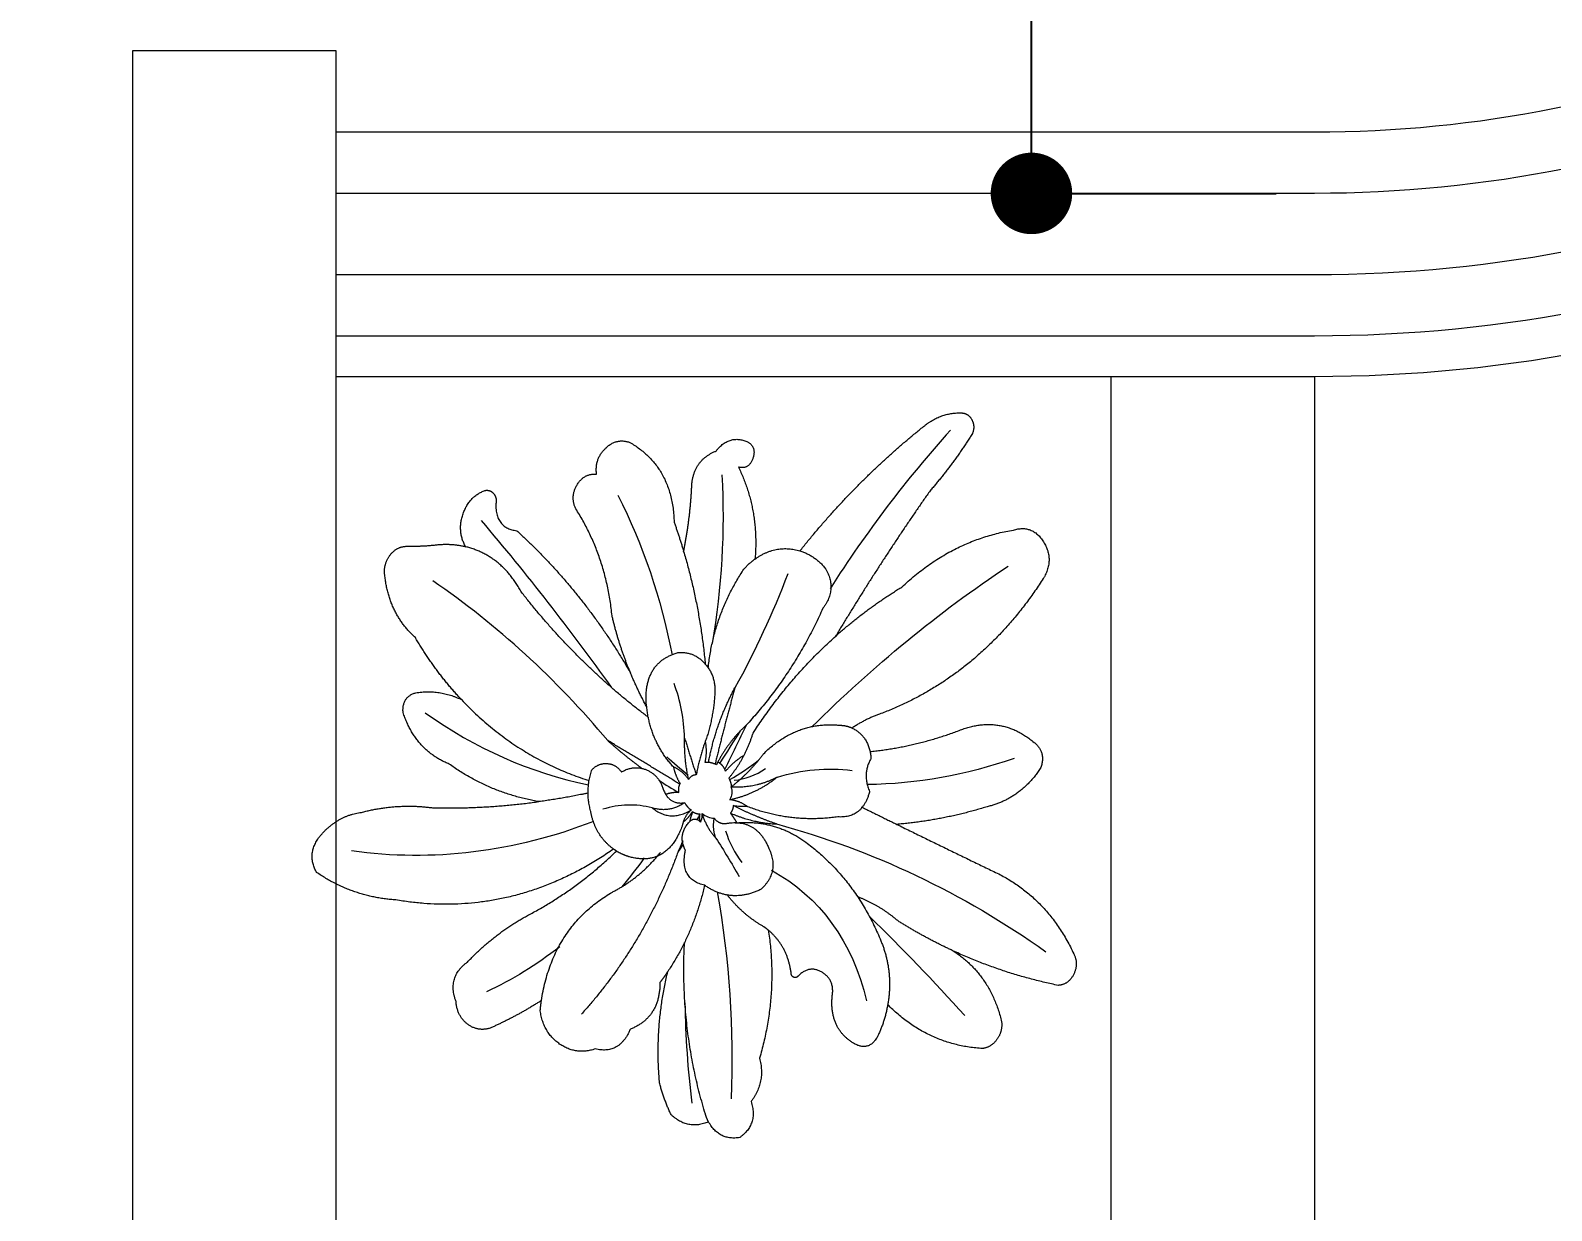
# Model space of a CAD drawing. Header units: inches. Extents: x 17146 to 31738, y -8920 to -2452.
# Drawn here: x 28592.79 to 28630.11, y -5255.94 to -5226.98 of the extents above; entities that cross this region are included whole.
import ezdxf

# ---------------------------------------------------------------- set-up
doc = ezdxf.new("R2010")
doc.units = ezdxf.units.IN
doc.header["$LTSCALE"] = 25
doc.header["$MEASUREMENT"] = 0
doc.header["$PDMODE"] = 3
doc.layers.get('Defpoints').update_dxf_attribs({"color": 251})
for name, color, linetype, lineweight in [('Dim-external', 151, 'Continuous', 9), ('Dim-internal', 150, 'Continuous', 9), ('Hatch', 253, 'Continuous', 13), ('plants', 105, 'Continuous', 18), ('Railing', 153, 'Continuous', 18), ('sill', 30, 'Continuous', 20)]:
    doc.layers.add(name, color=color, linetype=linetype, lineweight=lineweight)
doc.styles.add('int text 1in-8ft', font='trebuc.ttf', dxfattribs={"height": 7})
doc.dimstyles.new('dim 1in-8ft', dxfattribs={"dimtxt": 7, "dimasz": 2, "dimexe": 6, "dimexo": 6, "dimgap": 1, "dimtad": 1, "dimdec": 0, "dimzin": 0, "dimdsep": 46, "dimlunit": 4, "dimtxsty": 'int text 1in-8ft', "dimblk": 'DOT', "dimcen": 4, "dimdle": 6, "dimclrt": 7, "dimadec": 0, "dimazin": 0, "dimtfac": 1, "dimtdec": 0, "dimtofl": 0, "dimtmove": 0, "dimatfit": 3, "dimfxl": 6, "dimfxlon": 1, "dimtolj": 1, "dimtzin": 0, "dimarcsym": 0})
doc.dimstyles.new('dim 1in-8ft c-c', dxfattribs={"dimtxt": 7, "dimasz": 2, "dimexe": 6, "dimexo": 6, "dimgap": 1, "dimtad": 1, "dimdec": 0, "dimzin": 0, "dimdsep": 46, "dimlunit": 4, "dimtxsty": 'int text 1in-8ft', "dimblk": 'DOT', "dimcen": 4, "dimdle": 6, "dimclrt": 7, "dimadec": 0, "dimazin": 0, "dimtfac": 1, "dimtdec": 0, "dimtofl": 0, "dimtmove": 0, "dimatfit": 3, "dimfxl": 6, "dimfxlon": 1, "dimtolj": 1, "dimtzin": 0, "dimarcsym": 0})

# ---------------------------------------------------------------- blocks, each defined once
blk = doc.blocks.new('Dracaena deremensis_38')
at = {"layer": 'plants'}
for points, degree in [([(0.2343, 0.6164), (0.2582, 0.6401), (0.2916, 0.644)], 2), ([(0.2916, 0.644), (0.3028, 0.645), (0.3102, 0.6365)], 2), ([(0.3102, 0.6365), (0.3175, 0.628), (0.3148, 0.617)], 2), ([(0.0656, 0.4057), (0.1376, 0.5209), (0.2343, 0.6164)], 2), ([(0.2779, 0.6163), (0.2195, 0.5351), (0.1685, 0.4489), (0.1254, 0.3586)], 3), ([(0.3148, 0.617), (0.2922, 0.5684), (0.2616, 0.5243)], 2), ([(-0.0992, 0.529), (-0.0827, 0.5564), (-0.0514, 0.5502)], 2), ([(-0.0514, 0.5502), (-0.034, 0.5455), (-0.037, 0.5278)], 2), ([(-0.2805, 0.5062), (-0.2654, 0.524), (-0.2424, 0.5202)], 2), ([(-0.2424, 0.5202), (-0.1657, 0.4951), (-0.148, 0.4163)], 2), ([(-0.1285, 0.4676), (-0.1362, 0.509), (-0.0992, 0.529)], 2), ([(-0.037, 0.5278), (-0.0401, 0.51), (-0.0581, 0.5114)], 2), ([(-0.0581, 0.5114), (-0.0123, 0.4547), (-0.0056, 0.383)], 2), ([(0.2616, 0.5243), (0.2001, 0.4102), (0.1477, 0.2917)], 2), ([(-0.2881, 0.4663), (-0.2956, 0.4884), (-0.2805, 0.5062)], 2), ([(-0.0831, 0.4962), (-0.0625, 0.416), (-0.0521, 0.3337), (-0.0519, 0.2509)], 3), ([(0.4086, 0.488), (0.4383, 0.5012), (0.4613, 0.4783)], 2), ([(-0.3169, 0.4464), (-0.3086, 0.4651), (-0.2881, 0.4663)], 2), ([(-0.1243, 0.3765), (-0.1227, 0.4222), (-0.1285, 0.4676)], 2), ([(0.2423, 0.3787), (0.3095, 0.4577), (0.4086, 0.488)], 2), ([(0.4613, 0.4783), (0.4843, 0.4553), (0.471, 0.4256)], 2), ([(-0.3124, 0.4115), (-0.3253, 0.4276), (-0.3169, 0.4464)], 2), ([(-0.2473, 0.4412), (-0.1925, 0.376), (-0.1478, 0.3032), (-0.1145, 0.2248)], 3), ([(0.1342, 0.1553), (0.2167, 0.2575), (0.309, 0.351), (0.4101, 0.4347)], 3), ([(0.471, 0.4256), (0.3953, 0.2694), (0.2409, 0.19)], 2), ([(-0.4952, 0.3767), (-0.4902, 0.4035), (-0.4659, 0.4156)], 2), ([(-0.4659, 0.4156), (-0.4578, 0.4184), (-0.4509, 0.4132)], 2), ([(-0.4509, 0.4132), (-0.4441, 0.4081), (-0.4444, 0.3995)], 2), ([(-0.2234, 0.2663), (-0.2495, 0.3502), (-0.3124, 0.4115)], 2), ([(-0.148, 0.4163), (-0.1356, 0.3968), (-0.1243, 0.3765)], 2), ([(-0.0056, 0.383), (0.025, 0.4102), (0.0656, 0.4057)], 2), ([(0.0656, 0.4057), (0.0918, 0.4028), (0.1125, 0.3864)], 2), ([(-0.4444, 0.3995), (-0.4389, 0.3639), (-0.4028, 0.3655)], 2), ([(-0.0209, 0.3656), (-0.0143, 0.3753), (-0.0056, 0.383)], 2), ([(0.1125, 0.3864), (0.1376, 0.36), (0.119, 0.3287)], 2), ([(0.1477, 0.2917), (0.191, 0.3396), (0.2423, 0.3787)], 2), ([(-0.4819, 0.3299), (-0.5002, 0.35), (-0.4952, 0.3767)], 2), ([(-0.4639, 0.3713), (-0.3746, 0.3055), (-0.2882, 0.2361), (-0.2048, 0.1631)], 3), ([(-0.4028, 0.3655), (-0.2767, 0.2942), (-0.1775, 0.1886)], 2), ([(-0.1243, 0.3765), (-0.0827, 0.3017), (-0.0577, 0.2197)], 2), ([(-0.0518, 0.2148), (-0.0572, 0.2945), (-0.0209, 0.3656)], 2), ([(0.0521, 0.3699), (0.0386, 0.3094), (0.0203, 0.2501), (-0.0026, 0.1926)], 3), ([(-0.6027, 0.2999), (-0.5937, 0.3142), (-0.577, 0.3163)], 2), ([(-0.577, 0.3163), (-0.5518, 0.32), (-0.5272, 0.3262)], 2), ([(-0.5272, 0.3262), (-0.5048, 0.3315), (-0.4819, 0.3299)], 2), ([(-0.3796, 0.2795), (-0.4205, 0.3256), (-0.4819, 0.3299)], 2), ([(0.119, 0.3287), (0.0893, 0.2268), (0.0262, 0.1415)], 2), ([(-0.6063, 0.2696), (-0.6116, 0.2856), (-0.6027, 0.2999)], 2), ([(0.0397, 0.1319), (0.0825, 0.2194), (0.1477, 0.2917)], 2), ([(-0.5388, 0.1868), (-0.589, 0.2148), (-0.6063, 0.2696)], 2), ([(-0.1957, 0.0855), (-0.2974, 0.1618), (-0.4081, 0.2246), (-0.5258, 0.2727)], 3), ([(-0.1356, 0.1288), (-0.2673, 0.1885), (-0.3796, 0.2795)], 2), ([(-0.1775, 0.1886), (-0.2039, 0.2254), (-0.2234, 0.2663)], 2), ([(-0.1451, 0.1565), (-0.1546, 0.2088), (-0.1055, 0.2294)], 2), ([(-0.1055, 0.2294), (-0.0794, 0.2355), (-0.0577, 0.2197)], 2), ([(-0.0577, 0.2197), (-0.0359, 0.204), (-0.0336, 0.1773)], 2), ([(0.3777, 0.1872), (0.4395, 0.2193), (0.5014, 0.1874)], 2), ([(-0.4463, 0.1088), (-0.497, 0.1425), (-0.5388, 0.1868)], 2), ([(-0.1414, 0.1437), (-0.1607, 0.1651), (-0.1775, 0.1886)], 2), ([(-0.0708, 0.108), (-0.077, 0.1351), (-0.0879, 0.1608), (-0.1033, 0.184)], 3), ([(-0.025, 0.0787), (-0.0238, 0.1376), (-0.0026, 0.1926)], 2), ([(-0.0026, 0.1926), (-0.0093, 0.1354), (-0.0137, 0.078)], 2), ([(0.2409, 0.19), (0.2188, 0.1794), (0.2002, 0.1634)], 2), ([(0.236, 0.1339), (0.3101, 0.152), (0.3777, 0.1872)], 2), ([(0.5014, 0.1874), (0.5248, 0.1764), (0.519, 0.1511)], 2), ([(-0.0811, 0.0638), (-0.131, 0.0978), (-0.1451, 0.1565)], 2), ([(-0.0336, 0.1773), (-0.0299, 0.1461), (-0.0347, 0.1151)], 2), ([(0.0626, 0.1048), (0.1081, 0.1604), (0.1799, 0.1645)], 2), ([(0.1799, 0.1645), (0.1901, 0.1659), (0.2002, 0.1634)], 2), ([(0.2002, 0.1634), (0.2252, 0.1572), (0.236, 0.1339)], 2), ([(0.4736, 0.1595), (0.3999, 0.1236), (0.3216, 0.0988), (0.2406, 0.0858)], 3), ([(0.0262, 0.1415), (0.0012, 0.113), (-0.0115, 0.0773)], 2), ([(0.0262, 0.1415), (0.019, 0.1186), (0.0114, 0.0958), (0.0034, 0.0731)], 3), ([(0.236, 0.1339), (0.2383, 0.1291), (0.2395, 0.1239)], 2), ([(0.519, 0.1511), (0.4941, 0.1024), (0.4428, 0.0833)], 2), ([(-0.5228, 0.1074), (-0.4847, 0.1186), (-0.4463, 0.1088)], 2), ([(-0.0347, 0.1151), (-0.0412, 0.0868), (-0.0416, 0.0578)], 2), ([(-0.006, 0.0802), (0.0022, 0.0975), (0.0104, 0.1149), (0.0186, 0.1323)], 3), ([(0.0127, 0.0612), (0.034, 0.0936), (0.0397, 0.1319)], 2), ([(0.2395, 0.1239), (0.229, 0.1002), (0.2463, 0.0765)], 2), ([(-0.538, 0.0757), (-0.5443, 0.0982), (-0.5228, 0.1074)], 2), ([(-0.4463, 0.1088), (-0.3407, 0.0387), (-0.2149, 0.0234)], 2), ([(-0.0528, 0.0495), (-0.0658, 0.0775), (-0.0708, 0.108)], 2), ([(-0.0708, 0.108), (-0.0564, 0.0828), (-0.0416, 0.0578)], 2), ([(-0.0305, 0.0777), (-0.0295, 0.094), (-0.0361, 0.109)], 2), ([(0.031, 0.0976), (0.0157, 0.0863), (0.0054, 0.0703)], 2), ([(0.0145, 0.0593), (0.0293, 0.0699), (0.0432, 0.0816), (0.0562, 0.0943)], 3), ([(0.0186, 0.0489), (0.0447, 0.0736), (0.0626, 0.1048)], 2), ([(0.0916, 0.0745), (0.1296, 0.0914), (0.1703, 0.1008), (0.2119, 0.1024)], 3), ([(-0.4485, 0.013), (-0.5071, 0.0245), (-0.538, 0.0757)], 2), ([(-0.5017, 0.0809), (-0.4106, 0.0418), (-0.3137, 0.0203), (-0.2147, 0.0171)], 3), ([(-0.0661, 0.0405), (-0.1307, 0.0634), (-0.1957, 0.0855)], 2), ([(-0.1957, 0.0855), (-0.1644, 0.0682), (-0.1317, 0.0538)], 2), ([(-0.0546, 0.0551), (-0.0683, 0.0619), (-0.0817, 0.0691), (-0.0949, 0.0767)], 3), ([(-0.0115, 0.0773), (-0.021, 0.0802), (-0.0305, 0.0777)], 2), ([(0.0054, 0.0703), (0, 0.079), (-0.01, 0.0815)], 2), ([(0.0916, 0.0745), (0.0584, 0.0523), (0.0186, 0.0489)], 2), ([(0.02, 0.0303), (0.0608, 0.0444), (0.0916, 0.0745)], 2), ([(0.0217, 0.0594), (0.0396, 0.0634), (0.056, 0.0718), (0.0696, 0.084)], 3), ([(0.2463, 0.0765), (0.2424, 0.0355), (0.2014, 0.032)], 2), ([(0.4428, 0.0833), (0.3738, 0.0524), (0.3, 0.0357)], 2), ([(-0.2135, 0.0398), (-0.2044, 0.0513), (-0.1898, 0.0524)], 2), ([(-0.1898, 0.0524), (-0.1753, 0.0535), (-0.1646, 0.0436)], 2), ([(-0.1646, 0.0436), (-0.1464, 0.0575), (-0.1241, 0.0528)], 2), ([(-0.1241, 0.0528), (-0.1018, 0.0481), (-0.0908, 0.028)], 2), ([(-0.0811, 0.0638), (-0.0755, 0.0513), (-0.0657, 0.0417)], 2), ([(-0.0528, 0.0495), (-0.0651, 0.0603), (-0.0811, 0.0638)], 2), ([(-0.0416, 0.0578), (-0.0494, 0.0566), (-0.0528, 0.0495)], 2), ([(0.0195, 0.0498), (0.0176, 0.0563), (0.0127, 0.0612)], 2), ([(0.0186, 0.0489), (0.0221, 0.0432), (0.0227, 0.0365), (0.0202, 0.0304)], 3), ([(0.2371, 0.0522), (0.2686, 0.0439), (0.3, 0.0357)], 2), ([(-0.2042, -0.0198), (-0.2191, 0.0084), (-0.2135, 0.0398)], 2), ([(-0.101, 0.041), (-0.0892, 0.0364), (-0.0773, 0.032), (-0.0653, 0.028)], 3), ([(-0.0908, 0.028), (-0.0765, 0.0078), (-0.0527, 0.015)], 2), ([(-0.0653, 0.028), (-0.076, 0.0271), (-0.0857, 0.0223)], 2), ([(-0.0657, 0.0417), (-0.0682, 0.0348), (-0.0653, 0.028)], 2), ([(0.0518, 0.0245), (0.0366, 0.0312), (0.02, 0.0303)], 2), ([(0.0276, 0.0228), (0.0281, 0.0166), (0.0252, 0.0111)], 2), ([(0.0276, 0.0228), (0.0352, 0.0229), (0.0427, 0.0237), (0.0502, 0.0252)], 3), ([(0.1033, 0.0068), (0.0649, 0.0123), (0.0276, 0.0228)], 2), ([(0.2014, 0.032), (0.1274, 0.0113), (0.0518, 0.0245)], 2), ([(0.3, 0.0357), (0.3916, 0.0118), (0.4832, -0.0115)], 2), ([(-0.2911, -0.0192), (-0.3731, -0.0193), (-0.4485, 0.013)], 2), ([(-0.2131, 0.0052), (-0.2517, -0.0083), (-0.2911, -0.0192)], 2), ([(-0.1043, -0.0005), (-0.1319, 0.0017), (-0.1593, -0.0031), (-0.1846, -0.0146)], 3), ([(-0.0527, 0.015), (-0.0751, -0.0039), (-0.1043, -0.0005)], 2), ([(-0.1043, -0.0005), (-0.0702, -0.0172), (-0.0402, 0.0061)], 2), ([(-0.0527, 0.015), (-0.0493, 0.0111), (-0.045, 0.0081), (-0.0402, 0.0061)], 3), ([(-0.0402, 0.0061), (-0.0501, -0.0048), (-0.0504, -0.0194)], 2), ([(-0.0498, -0.0132), (-0.0419, -0.0059), (-0.0377, 0.0041)], 2), ([(-0.0377, 0.0041), (-0.0382, -0.0011), (-0.0388, -0.0063), (-0.0396, -0.0115)], 3), ([(-0.0377, 0.0041), (-0.0315, 0.0016), (-0.0249, 0.0024)], 2), ([(-0.0249, 0.0024), (-0.0259, -0.0006), (-0.0269, -0.0037), (-0.028, -0.0067)], 3), ([(-0.0249, 0.0024), (-0.0252, -0.003), (-0.0232, -0.0081)], 2), ([(-0.0217, -0.009), (-0.0188, -0.0028), (-0.0212, 0.0036)], 2), ([(-0.0212, 0.0036), (-0.0147, 0.0002), (-0.0073, -0.001), (0, 0)], 3), ([(-0.0212, 0.0036), (-0.0104, -0.0159), (0.0081, -0.0286)], 2), ([(0, 0), (0.0099, -0.0084), (0.0222, -0.0043)], 2), ([(0.0081, -0.0286), (-0.0004, -0.0155), (0, 0)], 2), ([(0.0382, -0.0011), (0.032, 0.0053), (0.0252, 0.0111)], 2), ([(0.0252, 0.0111), (0.0639, 0.0027), (0.1033, 0.0068)], 2), ([(0.0355, -0.0018), (0.0978, 0.0133), (0.1565, -0.0123)], 2), ([(0.1033, 0.0068), (0.2674, -0.0071), (0.4274, -0.0468), (0.579, -0.1112)], 3), ([(-0.4633, -0.0541), (-0.376, -0.0428), (-0.2911, -0.0192)], 2), ([(-0.156, -0.0693), (-0.1902, -0.0543), (-0.2042, -0.0198)], 2), ([(-0.0504, -0.0194), (-0.0641, -0.0823), (-0.1281, -0.0765)], 2), ([(-0.0382, -0.0534), (-0.0555, -0.0334), (-0.04, -0.0119)], 2), ([(-0.04, -0.0119), (-0.0323, -0.0017), (-0.0217, -0.009)], 2), ([(0.0219, -0.0156), (0.0311, -0.0315), (0.043, -0.0455), (0.0573, -0.0571)], 3), ([(0.0222, -0.0043), (0.0691, 0.0097), (0.0975, -0.0302)], 2), ([(0.1565, -0.0123), (0.2482, -0.0537), (0.3063, -0.1358)], 2), ([(0.4832, -0.0115), (0.5696, -0.0366), (0.6251, -0.1073)], 2), ([(-0.1967, -0.0344), (-0.3166, -0.0979), (-0.4482, -0.1325), (-0.5838, -0.1361)], 3), ([(-0.0452, -0.0402), (-0.0474, -0.0493), (-0.0501, -0.0583)], 2), ([(0.0081, -0.0286), (0.0248, -0.0445), (0.041, -0.061), (0.0567, -0.0779)], 3), ([(0.0975, -0.0302), (0.1224, -0.0617), (0.0956, -0.0915)], 2), ([(-0.5782, -0.0781), (-0.5229, -0.0559), (-0.4633, -0.0541)], 2), ([(-0.0501, -0.0583), (-0.0789, -0.1986), (-0.1627, -0.3149)], 2), ([(-0.146, -0.1314), (-0.1048, -0.1044), (-0.0785, -0.0627)], 2), ([(-0.0436, -0.0449), (-0.0457, -0.0494), (-0.0478, -0.0538), (-0.0501, -0.0583)], 3), ([(0.0028, -0.0991), (-0.0404, -0.0966), (-0.0382, -0.0534)], 2), ([(0.1077, -0.0612), (0.1934, -0.0864), (0.2617, -0.1452), (0.2994, -0.226)], 3), ([(-0.6412, -0.1254), (-0.6191, -0.0893), (-0.5782, -0.0781)], 2), ([(-0.156, -0.0693), (-0.3033, -0.196), (-0.4976, -0.1958)], 2), ([(-0.2734, -0.1828), (-0.2044, -0.1355), (-0.1507, -0.0714)], 2), ([(-0.1507, -0.0714), (-0.1533, -0.0703), (-0.156, -0.0693)], 2), ([(-0.1507, -0.0714), (-0.1534, -0.0704), (-0.156, -0.0693)], 2), ([(-0.1281, -0.0765), (-0.1397, -0.0754), (-0.1507, -0.0714)], 2), ([(-0.1038, -0.0746), (-0.1125, -0.0906), (-0.1219, -0.1062), (-0.132, -0.1214)], 3), ([(0.3294, -0.1033), (0.2946, -0.0849), (0.2557, -0.0781)], 2), ([(0.0028, -0.0991), (-0.0016, -0.1694), (-0.0334, -0.2323)], 2), ([(0.0956, -0.0915), (0.0511, -0.1192), (0.0028, -0.0991)], 2), ([(0.0253, -0.1056), (0.0641, -0.2001), (0.091, -0.2988), (0.1054, -0.4)], 3), ([(0.111, -0.1443), (0.0729, -0.132), (0.0418, -0.1069)], 2), ([(0.2809, -0.1038), (0.3433, -0.1415), (0.4044, -0.1812), (0.4641, -0.2229)], 3), ([(0.4269, -0.1326), (0.3773, -0.1207), (0.3294, -0.1033)], 2), ([(0.6251, -0.1073), (0.6362, -0.1204), (0.6308, -0.1366)], 2), ([(-0.6348, -0.1756), (-0.656, -0.1528), (-0.6412, -0.1254)], 2), ([(-0.2318, -0.305), (-0.2339, -0.196), (-0.146, -0.1314)], 2), ([(0.6087, -0.1566), (0.5166, -0.154), (0.4269, -0.1326)], 2), ([(0.4269, -0.1326), (0.4946, -0.1578), (0.5261, -0.2228)], 2), ([(0.1194, -0.1481), (0.1153, -0.146), (0.111, -0.1443)], 2), ([(0.1691, -0.2056), (0.1559, -0.1667), (0.1194, -0.1481)], 2), ([(0.1194, -0.1481), (0.1536, -0.2387), (0.1407, -0.3346)], 2), ([(0.3063, -0.1358), (0.3353, -0.1763), (0.3353, -0.226)], 2), ([(0.6308, -0.1366), (0.6254, -0.1528), (0.6087, -0.1566)], 2), ([(-0.4976, -0.1958), (-0.5686, -0.2023), (-0.6348, -0.1756)], 2), ([(-0.3635, -0.2678), (-0.3256, -0.2176), (-0.2734, -0.1828)], 2), ([(0.0678, -0.4284), (0.0033, -0.3153), (-0.0142, -0.1864)], 2), ([(0.2191, -0.1956), (0.1959, -0.1876), (0.1808, -0.2071)], 2), ([(0.2422, -0.2282), (0.2424, -0.2037), (0.2191, -0.1956)], 2), ([(0.1745, -0.2098), (0.1706, -0.2093), (0.1691, -0.2056)], 2), ([(0.1808, -0.2071), (0.1785, -0.2103), (0.1745, -0.2098)], 2), ([(-0.2169, -0.2232), (-0.2495, -0.2547), (-0.2854, -0.2824), (-0.324, -0.3059)], 3), ([(-0.0334, -0.2323), (-0.038, -0.2413), (-0.0431, -0.25)], 2), ([(-0.0158, -0.3947), (-0.0397, -0.3152), (-0.0334, -0.2323)], 2), ([(0.293, -0.291), (0.247, -0.2763), (0.2422, -0.2282)], 2), ([(0.3353, -0.226), (0.3353, -0.2499), (0.3281, -0.2726)], 2), ([(0.5022, -0.2661), (0.4119, -0.2747), (0.3353, -0.226)], 2), ([(0.5261, -0.2228), (0.5305, -0.2367), (0.5235, -0.2495)], 2), ([(-0.0431, -0.25), (-0.0334, -0.3003), (-0.0785, -0.3244)], 2), ([(0.5235, -0.2495), (0.5164, -0.2623), (0.5022, -0.2661)], 2), ([(-0.3711, -0.3272), (-0.3928, -0.2942), (-0.3635, -0.2678)], 2), ([(0.0034, -0.273), (0.0135, -0.3214), (0.0266, -0.3692), (0.0425, -0.4161)], 3), ([(0.3281, -0.2726), (0.3193, -0.2983), (0.293, -0.291)], 2), ([(-0.2318, -0.305), (-0.2675, -0.3335), (-0.3069, -0.3567)], 2), ([(-0.2309, -0.3199), (-0.2316, -0.3125), (-0.2318, -0.305)], 2), ([(-0.346, -0.357), (-0.3655, -0.348), (-0.3711, -0.3272)], 2), ([(-0.1899, -0.3631), (-0.22, -0.3506), (-0.2309, -0.3199)], 2), ([(-0.0785, -0.3244), (-0.0893, -0.3641), (-0.1304, -0.3615)], 2), ([(0.1407, -0.3346), (0.1577, -0.3673), (0.139, -0.399)], 2), ([(-0.3069, -0.3567), (-0.3264, -0.366), (-0.346, -0.357)], 2), ([(-0.1304, -0.3615), (-0.1598, -0.3755), (-0.1899, -0.3631)], 2), ([(0.0118, -0.4374), (-0.0043, -0.4175), (-0.0158, -0.3947)], 2), ([(0.139, -0.399), (0.157, -0.4298), (0.1305, -0.4536)], 2), ([(0.0751, -0.4387), (0.0431, -0.4565), (0.0118, -0.4374)], 2), ([(0.0751, -0.4387), (0.0708, -0.434), (0.0678, -0.4284)], 2), ([(0.1305, -0.4536), (0.0981, -0.4637), (0.0751, -0.4387)], 2)]:
    blk.add_open_spline(points, degree=degree, dxfattribs=at)
blk = doc.blocks.new('_Dot')
at = {"color": 0, "linetype": 'ByBlock', "lineweight": -2}
blk.add_line((-0.5, 0), (-1, 0), dxfattribs=at)
at = {"color": 0, "linetype": 'ByBlock', "const_width": 0.5}
blk.add_lwpolyline([(-0.25, 0, 1), (0.25, 0, 1)], format="xyb", close=True, dxfattribs=at)
blk = doc.blocks.new('*D315')
at = {"layer": 'Defpoints', "color": 0, "transparency": 16777216}
for p in [(28626.908, -5178.48), (28593.294, -5342.194), (28810.721, -5342.194)]:
    blk.add_point(p, dxfattribs=at)
at = {"layer": 'Dim-external', "color": 0, "lineweight": -2, "transparency": 16777216}
for p, q in [((28804.721, -5178.48), (28816.721, -5178.48)), ((28810.721, -5180.48), (28810.721, -5340.194)), ((28804.721, -5342.194), (28816.721, -5342.194))]:
    blk.add_line(p, q, dxfattribs=at)
at = {"layer": 'Dim-external', "color": 0, "lineweight": -2, "transparency": 16777216, "xscale": 2, "yscale": 2, "zscale": 2}
for p, rotation in [((28810.721, -5178.48), 90), ((28810.721, -5342.194), 270)]:
    blk.add_blockref('_Dot', p, dxfattribs=dict(at, rotation=rotation))
at = {"layer": 'Dim-external', "color": 7, "transparency": 16777216, "insert": (28806.16, -5260.337), "char_height": 7, "attachment_point": 5, "rotation": 90, "style": 'int text 1in-8ft'}
blk.add_mtext('\\A1;13\'-8"c/c', dxfattribs=at)
blk = doc.blocks.new('*D376')
at = {"layer": 'Defpoints', "color": 0, "transparency": 16777216}
for p in [(28595.294, -5225.48), (28663.294, -5341.359), (28785.294, -5341.359)]:
    blk.add_point(p, dxfattribs=at)
at = {"layer": 'Dim-external', "color": 0, "lineweight": -2, "transparency": 16777216}
for p, q in [((28779.294, -5225.48), (28791.294, -5225.48)), ((28785.294, -5227.48), (28785.294, -5339.359)), ((28779.294, -5341.359), (28791.294, -5341.359))]:
    blk.add_line(p, q, dxfattribs=at)
at = {"layer": 'Dim-external', "color": 0, "lineweight": -2, "transparency": 16777216, "xscale": 2, "yscale": 2, "zscale": 2}
for p, rotation in [((28785.294, -5225.48), 90), ((28785.294, -5341.359), 270)]:
    blk.add_blockref('_Dot', p, dxfattribs=dict(at, rotation=rotation))
at = {"layer": 'Dim-external', "color": 7, "transparency": 16777216, "insert": (28780.721, -5283.419), "char_height": 7, "attachment_point": 5, "rotation": 90, "style": 'int text 1in-8ft'}
blk.add_mtext('\\A1;9\'-8"', dxfattribs=at)
blk = doc.blocks.new('*D475')
at = {"layer": 'Defpoints', "color": 0, "transparency": 16777216}
for p in [(28612.294, -5035.48), (28617.348, -5035.48), (28612.294, -5230.98)]:
    blk.add_point(p, dxfattribs=at)
at = {"layer": 'Dim-internal', "color": 0, "lineweight": -2, "transparency": 16777216}
for p, q in [((28617.348, -5035.48), (28623.348, -5035.48)), ((28617.348, -5228.98), (28617.348, -5037.48)), ((28617.348, -5230.98), (28623.348, -5230.98))]:
    blk.add_line(p, q, dxfattribs=at)
at = {"layer": 'Dim-internal', "color": 0, "lineweight": -2, "transparency": 16777216, "xscale": 2, "yscale": 2, "zscale": 2}
for p, rotation in [((28617.348, -5035.48), 90), ((28617.348, -5230.98), 270)]:
    blk.add_blockref('_Dot', p, dxfattribs=dict(at, rotation=rotation))
at = {"layer": 'Dim-internal', "color": 7, "transparency": 16777216, "insert": (28612.775, -5133.23), "char_height": 7, "attachment_point": 5, "rotation": 90, "style": 'int text 1in-8ft'}
blk.add_mtext('\\A1;16\'-4"', dxfattribs=at)

msp = doc.modelspace()

# ---------------------------------------------------------------- hatches: boundary and pattern name
at = {"layer": 'Hatch'}
h = msp.add_hatch(dxfattribs=at)
h.set_pattern_fill('ANGLE', color=256, scale=50)
h.set_pattern_definition([(0, (20895.354, -5239.595), (0, 13.75), [10, -3.75]), (90, (20895.354, -5239.595), (-13.75, 8e-16), [10, -3.75])])
edge = h.paths.add_edge_path()
edge.add_line((28308.294, -5233.48), (28308.294, -5290.85))
edge.add_line((28308.294, -5290.85), (28256.294, -5290.85))
edge.add_line((28256.294, -5290.85), (28256.294, -5305.688))
edge.add_line((28256.294, -5305.688), (28245.294, -5305.688))
edge.add_line((28245.294, -5305.688), (28245.294, -5316.672))
edge.add_line((28245.294, -5316.672), (28088.294, -5304.008))
edge.add_line((28088.294, -5304.008), (28088.294, -5185.48))
edge.add_line((28088.294, -5185.48), (28187.294, -5185.48))
edge.add_line((28187.294, -5185.48), (28600.294, -5185.48))
edge.add_line((28600.294, -5185.48), (28600.294, -5035.48))
edge.add_line((28600.294, -5035.48), (28600.294, -5026.48))
edge.add_line((28600.294, -5026.48), (28649.294, -5026.48))
edge.add_line((28649.294, -5026.48), (28649.294, -5035.48))
edge.add_line((28649.294, -5035.48), (28654.294, -5035.48))
edge.add_line((28654.294, -5035.48), (28654.294, -5197.48))
edge.add_arc((28624.294, -5197.48), 30, -90, 0, ccw=False)
edge.add_line((28624.294, -5227.48), (28595.294, -5227.48))
edge.add_line((28595.294, -5227.48), (28595.294, -5256.676))
edge.add_line((28595.294, -5256.676), (28544.294, -5256.676))
edge.add_line((28544.294, -5256.676), (28544.294, -5293.637))
edge.add_line((28544.294, -5293.637), (28479.923, -5288.445))
edge.add_line((28479.923, -5288.445), (28476.144, -5335.293))
edge.add_line((28476.144, -5335.293), (28427.294, -5331.353))
edge.add_line((28427.294, -5331.353), (28427.294, -5233.48))
edge.add_line((28427.294, -5233.48), (28308.294, -5233.48))

# ---------------------------------------------------------------- linework, layer by layer
at = {"layer": 'Railing'}
for points in [[(28657.794, -5035.48), (28657.794, -5199.48, -0.414214), (28624.294, -5232.98), (28600.294, -5232.98)], [(28655.794, -5035.48), (28655.794, -5199.48, -0.414214), (28624.294, -5230.98), (28600.294, -5230.98)]]:
    msp.add_lwpolyline(points, format="xyb", dxfattribs=at)
at = {"layer": 'sill'}
for p, q in [((28619.294, -5235.48), (28619.294, -5346.838)), ((28624.294, -5235.48), (28624.294, -5347.242))]:
    msp.add_line(p, q, dxfattribs=at)
for points in [[(28660.294, -5035.48), (28660.294, -5199.48, -0.414214), (28624.294, -5235.48), (28600.294, -5235.48)], [(28659.294, -5035.48), (28659.294, -5199.48, -0.414214), (28624.294, -5234.48), (28600.294, -5234.48)], [(28654.294, -5035.48), (28654.294, -5199.48, -0.414214), (28624.294, -5229.48), (28600.294, -5229.48)]]:
    msp.add_lwpolyline(points, format="xyb", dxfattribs=at)
msp.add_lwpolyline([(28600.294, -5335.194), (28600.294, -5227.48), (28595.294, -5227.48), (28595.294, -5333.032)], dxfattribs=at)

# ---------------------------------------------------------------- block references
at = {"layer": 'plants', "xscale": 14.79689686942934, "yscale": 16.8034679133183, "zscale": 14.79689686942934, "rotation": 350.3447531474907}
msp.add_blockref('Dracaena deremensis_38', (28609.569, -5246.312), dxfattribs=at)

# ---------------------------------------------------------------- dimensions: what is measured, and where the dimension line sits
at = {"layer": 'Dim-external'}
for base, p1, p2, dimstyle, override, picture, middle in [((28810.721, -5342.194), (28626.908, -5178.48), (28593.294, -5342.194), 'dim 1in-8ft c-c', {"dimpost": 'c/c'}, '*D315', (28806.16, -5260.337)), ((28785.294, -5341.359), (28595.294, -5225.48), (28663.294, -5341.359), 'dim 1in-8ft', {"dimtmove": 1}, '*D376', (28780.721, -5283.419))]:
    dim = msp.add_linear_dim(base=base, p1=p1, p2=p2, angle=90, dimstyle=dimstyle, override=override, dxfattribs=at)
    dim.commit()
    dim.dimension.update_dxf_attribs({"geometry": picture, "text_midpoint": middle})
at = {"layer": 'Dim-internal'}
dim = msp.add_linear_dim(base=(28617.3484918, -5035.479569042), p1=(28612.293935975, -5230.979569042), p2=(28612.293935975, -5035.479569042), angle=90, dimstyle='dim 1in-8ft', dxfattribs=at)
dim.commit()
dim.dimension.update_dxf_attribs({"geometry": '*D475', "text_midpoint": (28612.775427827, -5133.229569042)})

doc.saveas('drawing.dxf')
